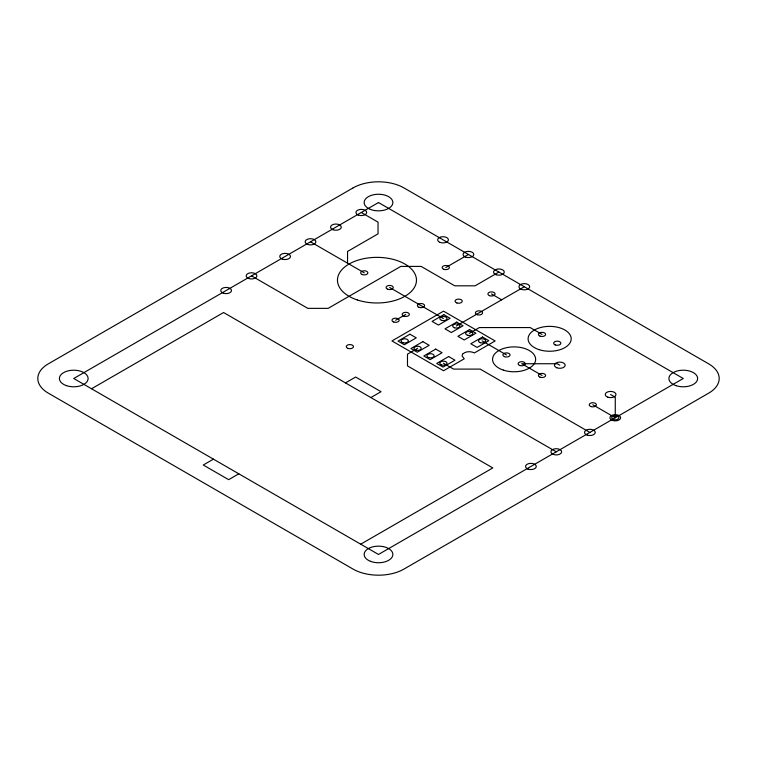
<?xml version="1.0" encoding="UTF-8"?>
<svg xmlns="http://www.w3.org/2000/svg" width="757" height="757" viewBox="0 0 757 757"><rect width="100%" height="100%" fill="white"/><g stroke="black" fill="none" stroke-linecap="round" stroke-linejoin="round"><path stroke-width="1.14" d="M91.521 388.767L223.58 312.518L492.788 467.94L360.72 544.188M445.769 267.552L468.432 254.475M395.599 320.249L405.761 314.382M498.91 272.066L475.074 285.824L454.758 285.824L421.119 266.407L400.803 266.407L328.131 308.364L307.815 308.364L251.513 275.86M213.427 459.149L203.264 465.006L228.661 479.673L238.815 473.806M345.485 382.9L355.639 377.033L381.036 391.7L370.883 397.557M417.618 348.324L407.484 354.181L407.484 365.905L556.272 451.815M456.32 325.983L524.308 286.733M469.217 333.43L479.38 327.563L530.174 327.563L542.031 334.414M361.307 212.48L378.027 222.132L378.027 233.856L347.548 251.456L347.548 263.181M491.482 293.953L501.645 299.81M559.802 365.205L557.266 363.738L521.705 363.738L542.031 375.463M610.596 394.529L615.271 397.226L615.271 417.75L592.816 404.787M310.512 241.805L364.268 272.832M389.666 287.499L443.422 318.536M482.124 340.877L506.471 354.938M589.873 432.417L480.193 369.094L453.575 369.094L443.422 363.228M462.527 354.162L462.044 355.847L464.23 358.799L443.536 370.741L391.937 340.953L443.536 311.155L495.144 340.953L474.459 352.894C470.617 351.153 465.716 351.068 462.527 354.162M353.103 187.887L48.344 363.833A35.92 20.732 0 0 0 48.344 393.167L353.103 569.113A35.92 20.732 0 0 0 403.897 569.113L708.656 393.167A35.92 20.732 0 0 0 708.656 363.833L403.897 187.887A35.92 20.732 0 0 0 353.103 187.887M378.5 202.545L73.741 378.5L378.5 554.455L683.259 378.5L378.5 202.545M409.944 334.206L398.021 341.095L404.352 344.747L416.274 337.859L409.944 334.206M443.782 314.666L432.096 321.413L438.426 325.065L450.112 318.318L443.782 314.666M422.851 341.653L410.919 348.542L417.249 352.194L429.181 345.306L422.851 341.653M456.689 322.113L445.002 328.86L451.333 332.522L463.01 325.775L456.689 322.113M435.748 349.1L423.825 355.989L430.156 359.641L442.079 352.753L435.748 349.1M469.586 329.569L457.9 336.316L464.23 339.969L475.916 333.222L469.586 329.569M448.655 356.547L436.723 363.436L443.053 367.088L454.985 360.2L448.655 356.547M482.483 337.016L470.807 343.763L477.137 347.416L488.814 340.669L482.483 337.016M519.699 365.451A3.596 2.072 0 0 0 525.292 363.88A3.596 2.072 0 0 0 520.144 361.874A3.596 2.072 0 0 0 519.699 365.451M504.455 356.651A3.596 2.072 0 0 0 510.057 355.09A3.596 2.072 0 0 0 504.9 353.074A3.596 2.072 0 0 0 504.455 356.651M441.624 365.025A3.596 2.072 0 0 0 447.008 363.228A3.596 2.072 0 0 0 441.624 361.43A3.596 2.072 0 0 0 441.624 365.025M428.717 357.569A3.596 2.072 0 0 0 434.111 355.781A3.596 2.072 0 0 0 428.717 353.983A3.596 2.072 0 0 0 428.717 357.569M415.82 350.122A3.596 2.072 0 0 0 421.204 348.324A3.596 2.072 0 0 0 415.82 346.536A3.596 2.072 0 0 0 415.82 350.122M402.913 342.675A3.596 2.072 0 0 0 408.307 340.877A3.596 2.072 0 0 0 402.913 339.079A3.596 2.072 0 0 0 402.913 342.675M480.326 342.675A3.596 2.072 0 0 0 485.71 340.877A3.596 2.072 0 0 0 480.326 339.079A3.596 2.072 0 0 0 480.326 342.675M467.429 335.228A3.596 2.072 0 0 0 472.813 333.43A3.596 2.072 0 0 0 467.429 331.632A3.596 2.072 0 0 0 467.429 335.228M454.522 327.781A3.596 2.072 0 0 0 459.915 325.983A3.596 2.072 0 0 0 454.522 324.185A3.596 2.072 0 0 0 454.522 327.781M441.624 320.334A3.596 2.072 0 0 0 447.008 318.536A3.596 2.072 0 0 0 441.624 316.738A3.596 2.072 0 0 0 441.624 320.334M357.209 299.923A39.506 22.814 0 0 0 416.473 280.166A39.506 22.814 0 0 0 357.209 260.417A39.506 22.814 0 0 0 357.209 299.923M387.65 289.212A3.596 2.072 0 0 0 393.243 287.651A3.596 2.072 0 0 0 388.095 285.635A3.596 2.072 0 0 0 387.65 289.212M362.253 274.554A3.596 2.072 0 0 0 367.845 272.984A3.596 2.072 0 0 0 362.698 270.968A3.596 2.072 0 0 0 362.253 274.554M503.32 370.107A21.546 12.443 0 0 0 535.644 359.338A21.546 12.443 0 0 0 503.32 348.561A21.546 12.443 0 0 0 503.32 370.107M591.028 406.585A3.596 2.072 0 0 0 596.412 404.787A3.596 2.072 0 0 0 591.028 402.998A3.596 2.072 0 0 0 591.028 406.585M540.015 377.185A3.596 2.072 0 0 0 545.608 375.614A3.596 2.072 0 0 0 540.46 373.598A3.596 2.072 0 0 0 540.015 377.185M613.473 419.548A3.596 2.072 0 0 0 618.866 417.75A3.596 2.072 0 0 0 613.473 415.953A3.596 2.072 0 0 0 613.473 419.548M418.981 307.304A3.596 2.072 0 0 0 424.573 305.733A3.596 2.072 0 0 0 419.425 303.727A3.596 2.072 0 0 0 418.981 307.304M370.447 209.415A14.364 8.299 0 0 0 392.826 203.141A14.364 8.299 0 0 0 372.226 195.088A14.364 8.299 0 0 0 370.447 209.415M66.559 385.682A14.364 8.299 0 0 0 88.105 378.5A14.364 8.299 0 0 0 66.559 371.318A14.364 8.299 0 0 0 66.559 385.682M370.447 561.316A14.364 8.299 0 0 0 392.826 555.042A14.364 8.299 0 0 0 372.226 546.989A14.364 8.299 0 0 0 370.447 561.316M676.077 385.682A14.364 8.299 0 0 0 697.623 378.5A14.364 8.299 0 0 0 676.077 371.318A14.364 8.299 0 0 0 676.077 385.682M307.815 244.492A5.384 3.113 0 0 0 315.896 241.805A5.384 3.113 0 0 0 307.815 239.108A5.384 3.113 0 0 0 307.815 244.492M612.574 420.447A5.384 3.113 0 0 0 620.655 417.75A5.384 3.113 0 0 0 612.574 415.063A5.384 3.113 0 0 0 612.574 420.447M521.289 289.306A5.384 3.113 0 0 0 529.682 286.95A5.384 3.113 0 0 0 521.952 283.932A5.384 3.113 0 0 0 521.289 289.306M553.253 454.389A5.384 3.113 0 0 0 561.647 452.033A5.384 3.113 0 0 0 553.925 449.015A5.384 3.113 0 0 0 553.253 454.389M538.87 349.583A21.546 12.443 0 0 0 571.194 338.805A21.546 12.443 0 0 0 538.87 328.036A21.546 12.443 0 0 0 538.87 349.583M540.015 336.127A3.596 2.072 0 0 0 545.608 334.556A3.596 2.072 0 0 0 540.46 332.541A3.596 2.072 0 0 0 540.015 336.127M555.25 344.927A3.596 2.072 0 0 0 560.852 343.356A3.596 2.072 0 0 0 555.695 341.341A3.596 2.072 0 0 0 555.25 344.927M477.184 314.694A3.596 2.072 0 0 0 482.578 312.896A3.596 2.072 0 0 0 477.184 311.099A3.596 2.072 0 0 0 477.184 314.694M456.868 302.961A3.596 2.072 0 0 0 462.253 301.172A3.596 2.072 0 0 0 456.868 299.375A3.596 2.072 0 0 0 456.868 302.961M348.088 348.438A3.596 2.072 0 0 0 353.472 346.64A3.596 2.072 0 0 0 348.088 344.851A3.596 2.072 0 0 0 348.088 348.438M393.801 322.047A3.596 2.072 0 0 0 399.194 320.249A3.596 2.072 0 0 0 393.801 318.451A3.596 2.072 0 0 0 393.801 322.047M403.964 316.18A3.596 2.072 0 0 0 409.348 314.382A3.596 2.072 0 0 0 403.964 312.594A3.596 2.072 0 0 0 403.964 316.18M556.783 367.779A5.384 3.113 0 0 0 565.176 365.423A5.384 3.113 0 0 0 557.455 362.404A5.384 3.113 0 0 0 556.783 367.779M607.909 397.217A5.384 3.113 0 0 0 615.99 394.529A5.384 3.113 0 0 0 607.909 391.833A5.384 3.113 0 0 0 607.909 397.217M282.418 259.159A5.384 3.113 0 0 0 290.499 256.462A5.384 3.113 0 0 0 282.418 253.775A5.384 3.113 0 0 0 282.418 259.159M496.214 274.763A5.384 3.113 0 0 0 504.294 272.066A5.384 3.113 0 0 0 496.214 269.369A5.384 3.113 0 0 0 496.214 274.763M443.763 269.274A3.596 2.072 0 0 0 449.355 267.704A3.596 2.072 0 0 0 444.198 265.688A3.596 2.072 0 0 0 443.763 269.274M489.476 295.665A3.596 2.072 0 0 0 495.069 294.095A3.596 2.072 0 0 0 489.921 292.088A3.596 2.072 0 0 0 489.476 295.665M440.016 242.382A5.384 3.113 0 0 0 448.409 240.035A5.384 3.113 0 0 0 440.688 237.007A5.384 3.113 0 0 0 440.016 242.382M465.413 257.049A5.384 3.113 0 0 0 473.806 254.693A5.384 3.113 0 0 0 466.085 251.674A5.384 3.113 0 0 0 465.413 257.049M527.884 469.037A5.384 3.113 0 0 0 536.278 466.681A5.384 3.113 0 0 0 528.556 463.663A5.384 3.113 0 0 0 527.884 469.037M587.177 435.105A5.384 3.113 0 0 0 595.257 432.417A5.384 3.113 0 0 0 587.177 429.721A5.384 3.113 0 0 0 587.177 435.105M248.495 278.434A5.384 3.113 0 0 0 256.888 276.087A5.384 3.113 0 0 0 249.167 273.069A5.384 3.113 0 0 0 248.495 278.434M223.429 293.214A5.384 3.113 0 0 0 231.51 290.527A5.384 3.113 0 0 0 223.429 287.83A5.384 3.113 0 0 0 223.429 293.214M332.891 229.712A5.384 3.113 0 0 0 341.284 227.365A5.384 3.113 0 0 0 333.553 224.337A5.384 3.113 0 0 0 332.891 229.712M358.288 215.054A5.384 3.113 0 0 0 366.681 212.698A5.384 3.113 0 0 0 358.95 209.68A5.384 3.113 0 0 0 358.288 215.054"/></g></svg>
